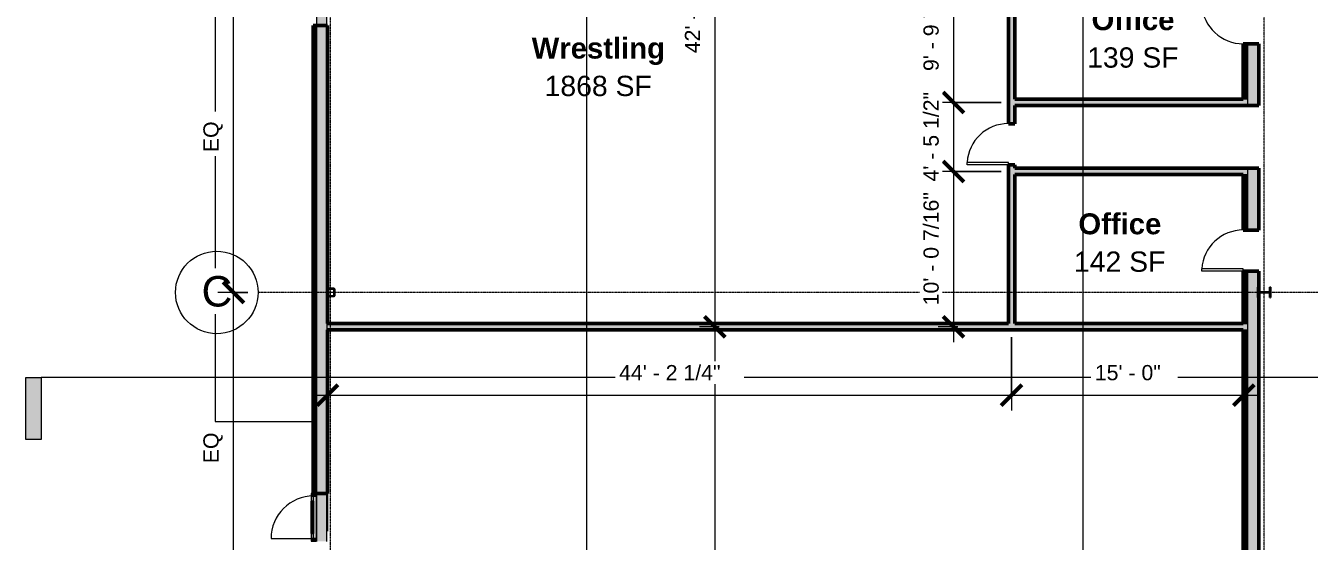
# Model space of a CAD drawing. Header units: inches. Extents: x 21836 to 26875, y -23174 to -20350.
# Drawn here: x 21836 to 22831, y -21578 to -21178 of the extents above; entities that cross this region are included whole.
import ezdxf

# ---------------------------------------------------------------- set-up
doc = ezdxf.new("R2010")
doc.units = ezdxf.units.IN
doc.header["$MEASUREMENT"] = 0
doc.linetypes.add('Grid Line 1_2_', pattern=[0.875, 0.5, -0.125, 0.125, -0.125])
for name, color, linetype, lineweight in [('A-ANNO-DIMS', 211, 'Continuous', 9), ('A-ANNO-DIMS-128', 211, 'Continuous', 9), ('A-DOOR', 31, 'Continuous', 13), ('A-GLAZ-CWMG', 51, 'Continuous', 9), ('A-WALL', 113, 'Continuous', 13), ('A-WALL-PATT', 111, 'Continuous', 50), ('Conc', 7, 'Continuous', 9), ('G-ANNO-SYMB', 111, 'Continuous', 9), ('I-WALL', 2, 'Continuous', 13), ('L-SITE-WALL', 31, 'Continuous', 13), ('M-AREA-IDEN', 171, 'Continuous', 9), ('S-BEAM', 12, 'Continuous', 9), ('S-COLS', 52, 'Continuous', 9), ('S-GRID', 1, 'Continuous', 9), ('S-GRID-IDEN', 1, 'Continuous', 9)]:
    doc.layers.add(name, color=color, linetype=linetype, lineweight=lineweight)
doc.styles.add('Arial', font='arial.ttf', dxfattribs={"height": 23.60479})
doc.styles.add('Arial_1', font='arial.ttf', dxfattribs={"height": 11.802395})
doc.styles.add('Arial_2', font='arial.ttf', dxfattribs={"height": 15.736527})
doc.styles.add('Arial_B_1', font='arialbd.ttf', dxfattribs={"height": 16.236099})
doc.dimstyles.new('Linear_-_3_32__Arial', dxfattribs={"dimscale": 12, "dimtxt": 12, "dimasz": 1.333333, "dimexe": 1, "dimexo": 0.666667, "dimgap": 0.666667, "dimtad": 1, "dimdec": 4, "dimrnd": 0.0625, "dimzin": 1, "dimdsep": 46, "dimlunit": 4, "dimtxsty": 'Arial_1', "dimblk1": 'OBLIQUE', "dimblk2": 'OBLIQUE', "dimsah": 1, "dimcen": 0.09, "dimdle": 1, "dimazin": 0, "dimtfac": 1, "dimtdec": 4, "dimtix": 1, "dimtmove": 0, "dimatfit": 3, "dimfxl": 1, "dimtvp": 1, "dimtfill": 1, "dimfrac": 2, "dimtolj": 1, "dimtzin": 0, "dimarcsym": 2})
doc.dimstyles.new('Linear_-_3_32__Arial_1', dxfattribs={"dimscale": 12, "dimtxt": 12, "dimasz": 1.333333, "dimexe": 1, "dimexo": 0.666667, "dimgap": 0.666667, "dimtad": 1, "dimdec": 4, "dimrnd": 0.0625, "dimzin": 1, "dimdsep": 46, "dimlunit": 4, "dimtxsty": 'Arial_1', "dimblk1": 'OBLIQUE', "dimblk2": 'OBLIQUE', "dimsah": 1, "dimcen": 0.09, "dimdle": 1, "dimazin": 0, "dimtfac": 1, "dimtdec": 4, "dimtix": 1, "dimtmove": 0, "dimatfit": 3, "dimfxl": 1, "dimtvp": 1, "dimtfill": 1, "dimfrac": 2, "dimtolj": 1, "dimtzin": 0, "dimarcsym": 2})
doc.dimstyles.new('Linear_-_3_32__Arial_2', dxfattribs={"dimscale": 12, "dimtxt": 12, "dimasz": 1.333333, "dimexe": 1, "dimexo": 0.666667, "dimgap": 0.666667, "dimtad": 1, "dimdec": 4, "dimrnd": 0.0625, "dimzin": 1, "dimdsep": 46, "dimlunit": 4, "dimtxsty": 'Arial_1', "dimblk1": 'OBLIQUE', "dimblk2": 'OBLIQUE', "dimsah": 1, "dimcen": 0.09, "dimdle": 1, "dimazin": 0, "dimtfac": 1, "dimtdec": 4, "dimtix": 1, "dimtmove": 0, "dimatfit": 3, "dimfxl": 1, "dimtvp": 1, "dimtfill": 1, "dimfrac": 2, "dimtolj": 1, "dimtzin": 0, "dimarcsym": 2})
doc.dimstyles.new('Linear_-_3_32__Arial_3', dxfattribs={"dimscale": 12, "dimtxt": 12, "dimasz": 1.333333, "dimexe": 1, "dimexo": 0.666667, "dimgap": 0.666667, "dimtad": 1, "dimdec": 4, "dimrnd": 0.0625, "dimzin": 1, "dimdsep": 46, "dimlunit": 4, "dimtxsty": 'Arial_1', "dimblk1": 'OBLIQUE', "dimblk2": 'OBLIQUE', "dimsah": 1, "dimcen": 0.09, "dimdle": 1, "dimazin": 0, "dimtfac": 1, "dimtdec": 4, "dimtix": 1, "dimtmove": 0, "dimatfit": 3, "dimfxl": 1, "dimtvp": 1, "dimtfill": 1, "dimfrac": 2, "dimtolj": 1, "dimtzin": 0, "dimarcsym": 2})
pattern_1 = [(45, (0, 0), (-12.671354, 12.671354), []), (45, (0, 19.2), (-12.671354, 12.671354), [])]
pattern_2 = [(0, (0, 0), (0, 16), []), (90, (0, 0), (-16, 1e-15), [])]

# ---------------------------------------------------------------- blocks, each defined once
blk = doc.blocks.new('Girt_C - 8_D-803273-First Floor Plan')
at = {"layer": 'S-BEAM'}
h = blk.add_hatch(color=256, dxfattribs=at)
h.paths.add_polyline_path([(22061.64, -22786.18), (22061.83, -22786.18), (22061.82, -22689.8), (22061.64, -22689.8), (22061.64, -22782.17)], flags=0)
h.paths.add_polyline_path([(22061.7, -22685.8), (22061.83, -22685.8), (22061.81, -22545.05), (22061.64, -22545.05), (22061.69, -22685.8)], flags=0)
h.paths.add_polyline_path([(22061.79, -22336.55), (22061.83, -22336.55), (22061.83, -21867.43), (22061.64, -21867.43), (22061.7, -22336.55)], flags=0)
h.paths.add_polyline_path([(22061.83, -21578.18), (22061.83, -21540.93), (22061.64, -21540.93), (22061.7, -21578.18), (22061.73, -21578.18)], flags=0)
h.paths.add_polyline_path([(22061.7, -21178.18), (22061.83, -21178.18), (22061.83, -21143.68), (22061.64, -21143.68), (22061.7, -21178.18)], flags=0)
h = blk.add_hatch(color=256, dxfattribs=at)
h.paths.add_polyline_path([(22061.83, -22786.18), (22069.45, -22786.18), (22069.45, -22687.55), (22063.52, -22687.55), (22063.52, -22689.8), (22061.83, -22689.8), (22061.83, -22782.17)], flags=0)
h.paths.add_polyline_path([(22069.45, -22686.55), (22069.45, -22544.3), (22063.64, -22544.3), (22063.64, -22545.05), (22061.83, -22545.05), (22061.83, -22685.8), (22063.52, -22685.8), (22063.52, -22686.55)], flags=0)
h.paths.add_polyline_path([(22063.64, -22543.3), (22069.45, -22543.3), (22069.45, -22542.93), (22063.64, -22542.93)], flags=0)
h.paths.add_polyline_path([(22061.83, -22336.55), (22069.45, -22336.55), (22069.45, -21867.43), (22061.83, -21867.43), (22061.83, -22259.29)], flags=0)
h.paths.add_polyline_path([(22069.45, -21578.18), (22069.45, -21540.93), (22061.83, -21540.93), (22061.83, -21578.18)], flags=0)
h.paths.add_polyline_path([(22069.45, -21178.18), (22069.45, -21143.68), (22061.83, -21143.68), (22061.83, -21178.18)], flags=0)
h = blk.add_hatch(color=256, dxfattribs=at)
h.paths.add_polyline_path([(22069.59, -22786.18), (22069.64, -22786.18), (22069.59, -22687.55), (22069.45, -22687.55), (22069.45, -22786.18)], flags=0)
h.paths.add_polyline_path([(22069.64, -22686.55), (22069.59, -22544.3), (22069.45, -22544.3), (22069.45, -22686.55), (22069.64, -22686.55)], flags=0)
h.paths.add_polyline_path([(22069.59, -22543.3), (22069.64, -22543.3), (22069.59, -22542.93), (22069.45, -22542.93), (22069.45, -22543.3), (22069.57, -22543.3)], flags=0)
h.paths.add_polyline_path([(22069.45, -22336.55), (22069.64, -22336.55), (22069.59, -21867.43), (22069.45, -21867.43), (22069.45, -22259.29)], flags=0)
h.paths.add_polyline_path([(22069.49, -21578.18), (22069.64, -21578.18), (22069.59, -21540.93), (22069.45, -21540.93), (22069.45, -21578.18)], flags=0)
h.paths.add_polyline_path([(22069.46, -21178.18), (22069.64, -21178.18), (22069.59, -21143.68), (22069.45, -21143.68), (22069.45, -21178.18)], flags=0)
for p, q in [((22061.64, -21143.68), (22061.64, -21178.18)), ((22069.64, -21178.18), (22069.64, -21146.34)), ((22061.64, -21540.93), (22061.64, -21578.18)), ((22069.64, -21578.18), (22069.64, -21540.93))]:
    blk.add_line(p, q, dxfattribs=at)
blk = doc.blocks.new('Single-Flush - 32_ x 84_-737252-First Floor Plan')
at = {"layer": 'A-DOOR', "lineweight": 20}
for p, q in [((14, -6.06), (14, -38.07)), ((16, -6.06), (14, -6.06)), ((16, -6.06), (16, -38.07)), ((16, -38.07), (14, -38.07))]:
    blk.add_line(p, q, dxfattribs=at)
at = {"layer": 'A-DOOR', "lineweight": 9}
blk.add_arc((16, -6.06), 32.07, 180, 266.42413, dxfattribs=at)
blk = doc.blocks.new('Single-Flush - 32_ x 84_-460923-First Floor Plan')
at = {"layer": 'A-DOOR', "lineweight": 20}
for p, q in [((14, -2.5), (14, -34.5)), ((16, -2.5), (14, -2.5)), ((16, -2.5), (16, -34.5)), ((16, -34.5), (14, -34.5))]:
    blk.add_line(p, q, dxfattribs=at)
at = {"layer": 'A-DOOR', "lineweight": 9}
blk.add_arc((16, -2.5), 32.07, 180, 266.42413, dxfattribs=at)
blk = doc.blocks.new('Single-Flush - 32_ x 84_-733926-First Floor Plan')
at = {"layer": 'A-DOOR', "lineweight": 20}
for p, q in [((14, 6.06), (14, 38.07)), ((16, 38.07), (14, 38.07)), ((16, 6.06), (16, 38.07)), ((16, 6.06), (14, 6.06))]:
    blk.add_line(p, q, dxfattribs=at)
at = {"layer": 'A-DOOR', "lineweight": 9}
blk.add_arc((16, 6.06), 32.07, 93.57587, 180, dxfattribs=at)
blk = doc.blocks.new('Door_Single_Storefront - one-827493-First Floor Plan')
at = {"layer": 'A-DOOR'}
h = blk.add_hatch(color=256, dxfattribs=at)
h.paths.add_polyline_path([(-16.53, 0.25), (-12.53, 0.25), (-12.53, 2), (-16.53, 2)], flags=0)
h.paths.add_polyline_path([(12.53, 0.25), (16.47, 0.28), (16.47, 2), (12.53, 2)], flags=0)
h = blk.add_hatch(color=256, dxfattribs=at)
h.paths.add_polyline_path([(-12.53, 0.25), (12.53, 0.25), (12.53, 0.75), (-12.53, 0.75)], flags=0)
h.paths.add_polyline_path([(-12.53, 1.5), (12.53, 1.5), (12.53, 2), (-12.53, 2)], flags=0)
blk.add_hatch(color=256, dxfattribs=at).paths.add_polyline_path([(-12.53, 0.75), (12.53, 0.75), (12.53, 1.5), (-12.53, 1.5)], flags=0)
for p, q in [((-16.53, 33.06), (-16.53, 0)), ((-12.53, 2), (-16.53, 2)), ((-16.53, 0.25), (-12.53, 0.25)), ((-12.53, 0.25), (-12.53, 2)), ((-12.53, 2), (12.53, 2)), ((12.53, 1.5), (-12.53, 1.5)), ((-12.53, 1.5), (-12.53, 0.75)), ((-12.53, 0.75), (12.53, 0.75)), ((12.53, 0.25), (-12.53, 0.25)), ((16.47, 2), (12.53, 2)), ((12.53, 2), (12.53, 0.25)), ((12.53, 0.75), (12.53, 1.5)), ((12.53, 0.25), (16.47, 0.25))]:
    blk.add_line(p, q, dxfattribs=at)
blk.add_arc((-16.53, 0), 33.06, 360, 90, dxfattribs=at)
blk = doc.blocks.new('Rectangular Mullion - Rectangular Mullion 1-791352-First Floor Plan')
at = {"layer": 'A-GLAZ-CWMG'}
blk.add_hatch(color=256, dxfattribs=at).paths.add_polyline_path([(22059.27, -21575.93), (22061.52, -21575.93), (22061.52, -21542.93), (22059.27, -21542.93), (22059.27, -21571.93)], flags=0)
blk.add_line((22061.52, -21542.93), (22061.52, -21575.93), dxfattribs=at)
blk = doc.blocks.new('Rectangular Mullion - Rectangular Mullion 1-827494-First Floor Plan')
at = {"layer": 'A-GLAZ-CWMG'}
blk.add_hatch(color=256, dxfattribs=at).paths.add_polyline_path([(-2, 2), (0, 2), (0, -2), (-2, -2)], flags=0)
at = {"layer": 'A-GLAZ-CWMG', "lineweight": 20}
for p, q in [((-2, 2), (0, 2)), ((-2, -2), (-2, 2)), ((0, 2), (0, -2)), ((0, -2), (-2, -2))]:
    blk.add_line(p, q, dxfattribs=at)
blk = doc.blocks.new('Rectangular Mullion - Rectangular Mullion 1-827439-First Floor Plan')
at = {"layer": 'A-GLAZ-CWMG'}
blk.add_hatch(color=256, dxfattribs=at).paths.add_polyline_path([(0, -2), (0, 2), (-2, 2), (-2, -2)], flags=0)
at = {"layer": 'A-GLAZ-CWMG', "lineweight": 20}
for p, q in [((0, 2), (-2, 2)), ((-2, 2), (-2, -2)), ((0, -2), (0, 2)), ((-2, -2), (0, -2))]:
    blk.add_line(p, q, dxfattribs=at)
blk = doc.blocks.new('Rectangular Mullion - Rectangular Mullion 1-827430-First Floor Plan')
at = {"layer": 'A-GLAZ-CWMG'}
blk.add_hatch(color=256, dxfattribs=at).paths.add_polyline_path([(-1, -2), (-1, 2), (1, 2), (1, -2)], flags=0)
at = {"layer": 'A-GLAZ-CWMG', "lineweight": 20}
for p, q in [((-1, 2), (1, 2)), ((-1, -2), (-1, 2)), ((1, 2), (1, -2)), ((1, -2), (-1, -2))]:
    blk.add_line(p, q, dxfattribs=at)
blk = doc.blocks.new('Grid - Grid Head - Circle-14747-First Floor Plan')
at = {"layer": 'S-GRID-IDEN'}
blk.add_circle((0, 0), 0.25, dxfattribs=at)
blk = doc.blocks.new('Section - 3_32_ x 3_8_-18514-First Floor Plan')
at = {"layer": 'G-ANNO-SYMB'}
blk.add_hatch(color=256, dxfattribs=at).paths.add_polyline_path([(0, 0.375), (0, 0), (-0.09375, 0), (-0.09375, 0.375)], flags=0)
for p, q in [((0, 0.375), (-0.09375, 0.375)), ((-0.09375, 0.375), (-0.09375, 0)), ((0, 0), (0, 0.375)), ((-0.09375, 0), (0, 0))]:
    blk.add_line(p, q, dxfattribs=at)
blk = doc.blocks.new('DIMBLOCK23-First Floor Plan')
at = {"layer": 'A-ANNO-DIMS-128', "lineweight": 50}
for p, q in [((22370.56, -20900.18), (22362.56, -20892.18)), ((22370.56, -20900.18), (22378.56, -20908.18)), ((22370.56, -21411.62), (22362.56, -21403.62)), ((22370.56, -21411.62), (22378.56, -21419.62))]:
    blk.add_line(p, q, dxfattribs=at)
at = {"layer": 'A-ANNO-DIMS-128'}
for p, q in [((22370.56, -20888.18), (22370.56, -21411.62)), ((22373.87, -20900.18), (22358.56, -20900.18)), ((22370.56, -20900.18), (22373.87, -20900.18)), ((22373.87, -21411.62), (22358.56, -21411.62)), ((22370.56, -21411.62), (22373.87, -21411.62))]:
    blk.add_line(p, q, dxfattribs=at)
at = {"layer": 'A-ANNO-DIMS-128', "color": 0, "insert": (22347.25, -21199.56), "char_height": 11.8024, "width": 104.7877, "attachment_point": 1, "rotation": 90, "line_spacing_factor": 0.938532, "style": 'Arial_1', "bg_fill": 3, "box_fill_scale": 1.25, "bg_fill_color": 0, "bg_fill_transparency": 0}
blk.add_mtext('42\' - 7 7/16"', dxfattribs=at)
blk = doc.blocks.new('_Oblique')
at = {"color": 0, "linetype": 'ByBlock', "lineweight": -2}
blk.add_line((-0.5, -0.5), (0.5, 0.5), dxfattribs=at)
blk = doc.blocks.new('DIMBLOCK24-First Floor Plan')
at = {"layer": 'A-ANNO-DIMS-128', "lineweight": 50}
for p, q in [((22370.56, -21411.62), (22362.56, -21403.62)), ((22370.56, -21411.62), (22378.56, -21419.62)), ((22370.56, -22786.68), (22362.56, -22778.68)), ((22370.56, -22786.68), (22378.56, -22794.68))]:
    blk.add_line(p, q, dxfattribs=at)
at = {"layer": 'A-ANNO-DIMS-128'}
for p, q in [((22373.87, -21411.62), (22358.56, -21411.62)), ((22370.56, -21411.62), (22370.56, -22798.68)), ((22370.56, -21411.62), (22373.87, -21411.62)), ((22450.77, -22786.68), (22358.56, -22786.68)), ((22370.56, -22786.68), (22450.77, -22786.68))]:
    blk.add_line(p, q, dxfattribs=at)
at = {"layer": 'A-ANNO-DIMS-128', "color": 0, "insert": (22347.25, -22147.33), "char_height": 11.8024, "width": 115.6431, "attachment_point": 1, "rotation": 90, "line_spacing_factor": 0.938532, "style": 'Arial_1', "bg_fill": 3, "box_fill_scale": 1.25, "bg_fill_color": 0, "bg_fill_transparency": 0}
blk.add_mtext('114\' - 7 1/16"', dxfattribs=at)
blk = doc.blocks.new('DIMBLOCK25-First Floor Plan')
at = {"layer": 'A-ANNO-DIMS-128'}
for p, q in [((22600.52, -21419.62), (22600.52, -21476.65)), ((22600.52, -21464.65), (22600.52, -21419.62)), ((22070.27, -21570.18), (22070.27, -21452.65)), ((22058.27, -21464.65), (22600.52, -21464.65)), ((22070.27, -21464.65), (22070.27, -21570.18))]:
    blk.add_line(p, q, dxfattribs=at)
at = {"layer": 'A-ANNO-DIMS-128', "lineweight": 50}
for p, q in [((22070.27, -21464.65), (22078.27, -21456.65)), ((22600.52, -21464.65), (22608.52, -21456.65)), ((22070.27, -21464.65), (22062.27, -21472.65)), ((22600.52, -21464.65), (22592.52, -21472.65))]:
    blk.add_line(p, q, dxfattribs=at)
at = {"layer": 'A-ANNO-DIMS-128', "color": 0, "insert": (22296.26, -21441.34), "char_height": 11.8024, "width": 93.9323, "attachment_point": 1, "line_spacing_factor": 0.938532, "style": 'Arial_1', "bg_fill": 3, "box_fill_scale": 1.25, "bg_fill_color": 0, "bg_fill_transparency": 0}
blk.add_mtext('44\' - 2 1/4"', dxfattribs=at)
blk = doc.blocks.new('DIMBLOCK26-First Floor Plan')
at = {"layer": 'A-ANNO-DIMS-128'}
for p, q in [((22600.52, -21419.62), (22600.52, -21476.65)), ((22600.52, -21464.65), (22600.52, -21419.62)), ((22780.52, -21461.34), (22780.52, -21476.65)), ((22780.52, -21464.65), (22780.52, -21461.34)), ((22600.52, -21464.65), (22792.52, -21464.65))]:
    blk.add_line(p, q, dxfattribs=at)
at = {"layer": 'A-ANNO-DIMS-128', "lineweight": 50}
for p, q in [((22600.52, -21464.65), (22608.52, -21456.65)), ((22780.52, -21464.65), (22788.52, -21456.65)), ((22600.52, -21464.65), (22592.52, -21472.65)), ((22780.52, -21464.65), (22772.52, -21472.65))]:
    blk.add_line(p, q, dxfattribs=at)
at = {"layer": 'A-ANNO-DIMS-128', "color": 0, "insert": (22665.05, -21441.34), "char_height": 11.802, "width": 61.1446, "attachment_point": 1, "line_spacing_factor": 0.938532, "style": 'Arial_1', "bg_fill": 3, "box_fill_scale": 1.25, "bg_fill_color": 0, "bg_fill_transparency": 0}
blk.add_mtext('15\' - 0"', dxfattribs=at)
blk = doc.blocks.new('DIMBLOCK28-First Floor Plan')
at = {"layer": 'A-ANNO-DIMS-128', "lineweight": 50}
for p, q in [((22555.51, -21119.8), (22547.51, -21111.8)), ((22555.51, -21119.8), (22563.51, -21127.8)), ((22555.51, -21237.68), (22547.51, -21229.68)), ((22555.51, -21237.68), (22563.51, -21245.68))]:
    blk.add_line(p, q, dxfattribs=at)
at = {"layer": 'A-ANNO-DIMS-128'}
for p, q in [((22592.52, -21119.8), (22543.51, -21119.8)), ((22555.51, -21119.8), (22555.51, -21237.68)), ((22555.51, -21119.8), (22592.52, -21119.8)), ((22592.52, -21237.68), (22543.51, -21237.68)), ((22555.51, -21237.68), (22592.52, -21237.68))]:
    blk.add_line(p, q, dxfattribs=at)
at = {"layer": 'A-ANNO-DIMS-128', "color": 0, "insert": (22532.2, -21213.36), "char_height": 11.8024, "width": 83.0769, "attachment_point": 1, "rotation": 90, "line_spacing_factor": 0.938532, "style": 'Arial_1', "bg_fill": 3, "box_fill_scale": 1.25, "bg_fill_color": 0, "bg_fill_transparency": 0}
blk.add_mtext('9\' - 9 7/8"', dxfattribs=at)
blk = doc.blocks.new('DIMBLOCK29-First Floor Plan')
at = {"layer": 'A-ANNO-DIMS-128', "lineweight": 50}
for p, q in [((22555.51, -21237.68), (22547.51, -21229.68)), ((22555.51, -21237.68), (22563.51, -21245.68)), ((22555.51, -21291.18), (22547.51, -21283.18)), ((22555.51, -21291.18), (22563.51, -21299.18))]:
    blk.add_line(p, q, dxfattribs=at)
at = {"layer": 'A-ANNO-DIMS-128'}
for p, q in [((22592.52, -21237.68), (22543.51, -21237.68)), ((22555.51, -21237.68), (22555.51, -21291.18)), ((22555.51, -21237.68), (22592.52, -21237.68)), ((22592.52, -21291.18), (22543.51, -21291.18)), ((22555.51, -21291.18), (22592.52, -21291.18))]:
    blk.add_line(p, q, dxfattribs=at)
at = {"layer": 'A-ANNO-DIMS-128', "color": 0, "insert": (22532.2, -21299.04), "char_height": 11.8024, "width": 83.0769, "attachment_point": 1, "rotation": 90, "line_spacing_factor": 0.938532, "style": 'Arial_1', "bg_fill": 3, "box_fill_scale": 1.25, "bg_fill_color": 0, "bg_fill_transparency": 0}
blk.add_mtext('4\' - 5 1/2"', dxfattribs=at)
blk = doc.blocks.new('DIMBLOCK30-First Floor Plan')
at = {"layer": 'A-ANNO-DIMS-128', "lineweight": 50}
for p, q in [((22555.51, -21291.18), (22547.51, -21283.18)), ((22555.51, -21291.18), (22563.51, -21299.18)), ((22555.51, -21411.62), (22547.51, -21403.62)), ((22555.51, -21411.62), (22563.51, -21419.62))]:
    blk.add_line(p, q, dxfattribs=at)
at = {"layer": 'A-ANNO-DIMS-128'}
for p, q in [((22592.52, -21291.18), (22543.51, -21291.18)), ((22555.51, -21291.18), (22555.51, -21423.62)), ((22555.51, -21291.18), (22592.52, -21291.18)), ((22558.82, -21411.62), (22543.51, -21411.62)), ((22555.51, -21411.62), (22558.82, -21411.62))]:
    blk.add_line(p, q, dxfattribs=at)
at = {"layer": 'A-ANNO-DIMS-128', "color": 0, "insert": (22532.2, -21395.06), "char_height": 11.8024, "width": 104.7877, "attachment_point": 1, "rotation": 90, "line_spacing_factor": 0.938532, "style": 'Arial_1', "bg_fill": 3, "box_fill_scale": 1.25, "bg_fill_color": 0, "bg_fill_transparency": 0}
blk.add_mtext('10\' - 0 7/16"', dxfattribs=at)
blk = doc.blocks.new('DIMBLOCK37-First Floor Plan')
at = {"layer": 'A-ANNO-DIMS-128', "lineweight": 50}
for p, q in [((21997.3, -21385.05), (21989.3, -21377.05)), ((21997.3, -21385.05), (22005.3, -21393.05)), ((21997.3, -21626.3), (21989.3, -21618.3)), ((21997.3, -21626.3), (22005.3, -21634.3))]:
    blk.add_line(p, q, dxfattribs=at)
at = {"layer": 'A-ANNO-DIMS-128'}
for p, q in [((22008.39, -21385.05), (21985.3, -21385.05)), ((21997.3, -21626.3), (21997.3, -21385.05)), ((21997.3, -21385.05), (22008.39, -21385.05)), ((22008.39, -21626.3), (21985.3, -21626.3)), ((21997.3, -21626.3), (22008.39, -21626.3))]:
    blk.add_line(p, q, dxfattribs=at)
at = {"layer": 'A-ANNO-DIMS-128', "color": 0, "insert": (21973.99, -21517.49), "char_height": 11.802, "width": 28.3569, "attachment_point": 1, "rotation": 90, "line_spacing_factor": 0.938532, "style": 'Arial_1', "bg_fill": 3, "box_fill_scale": 1.25, "bg_fill_color": 0, "bg_fill_transparency": 0}
blk.add_mtext('EQ', dxfattribs=at)
blk = doc.blocks.new('DIMBLOCK38-First Floor Plan')
at = {"layer": 'A-ANNO-DIMS-128'}
for p, q in [((22008.39, -21143.8), (21985.3, -21143.8)), ((21997.3, -21385.05), (21997.3, -21143.8)), ((21997.3, -21143.8), (22008.39, -21143.8)), ((22008.39, -21385.05), (21985.3, -21385.05)), ((21997.3, -21385.05), (22008.39, -21385.05))]:
    blk.add_line(p, q, dxfattribs=at)
at = {"layer": 'A-ANNO-DIMS-128', "lineweight": 50}
for p, q in [((21997.3, -21143.8), (21989.3, -21135.8)), ((21997.3, -21143.8), (22005.3, -21151.8)), ((21997.3, -21385.05), (21989.3, -21377.05)), ((21997.3, -21385.05), (22005.3, -21393.05))]:
    blk.add_line(p, q, dxfattribs=at)
at = {"layer": 'A-ANNO-DIMS-128', "color": 0, "insert": (21973.99, -21276.24), "char_height": 11.802, "width": 28.3569, "attachment_point": 1, "rotation": 90, "line_spacing_factor": 0.938532, "style": 'Arial_1', "bg_fill": 3, "box_fill_scale": 1.25, "bg_fill_color": 0, "bg_fill_transparency": 0}
blk.add_mtext('EQ', dxfattribs=at)

msp = doc.modelspace()

# ---------------------------------------------------------------- hatches: boundary and pattern name
at = {"layer": 'A-WALL-PATT', "lineweight": 9}
h = msp.add_hatch(dxfattribs=at)
h.set_pattern_fill('FP_12', color=256, style=0, pattern_type=2)
h.set_pattern_definition(pattern_2)
h.paths.add_polyline_path([(22782.77499, -22253.42781), (22782.77499, -21414.11531), (22781.77499, -21414.11531), (22781.77499, -22253.42781)], flags=0)
h.paths.add_polyline_path([(22782.77499, -21409.11531), (22782.77499, -21368.67781), (22781.77499, -21368.67781), (22781.77499, -21409.11531)], flags=0)
h.paths.add_polyline_path([(22782.77499, -21336.67781), (22782.77499, -21293.67781), (22781.77499, -21293.67781), (22781.77499, -21336.67781)], flags=0)
h.paths.add_polyline_path([(22782.77499, -21235.17781), (22782.77499, -21192.17781), (22781.77499, -21192.17781), (22781.77499, -21235.17781)], flags=0)
h.paths.add_polyline_path([(22782.77499, -21160.17781), (22782.77499, -21124.05281), (22781.77499, -21124.05281), (22781.77499, -21160.17781)], flags=0)
h = msp.add_hatch(dxfattribs=at)
h.set_pattern_fill('FP_12', color=256, style=0, pattern_type=2)
h.set_pattern_definition(pattern_2)
h.paths.add_polyline_path([(22060.14023, -21540.92781), (22060.89023, -21540.92781), (22060.89023, -21178.17781), (22060.14023, -21178.17781), (22060.14023, -21484.65146)], flags=0)
at = {"layer": 'I-WALL'}
h = msp.add_hatch(color=256, dxfattribs=at)
h.paths.add_polyline_path([(22598.02499, -21409.11531), (22603.02499, -21409.11531), (22603.02499, -21286.17781), (22598.02499, -21286.17781)], flags=0)
h.paths.add_polyline_path([(22598.02499, -21254.17781), (22603.02499, -21254.17781), (22603.02499, -20947.61531), (22598.02499, -20947.61531), (22598.02499, -21174.79726)], flags=0)
h.paths.add_polyline_path([(22598.02499, -20915.61531), (22603.02499, -20915.61531), (22603.02499, -20899.55281), (22598.02499, -20899.55281), (22598.02499, -20900.17781)], flags=0)
for points in [[(22783.52499, -21240.17781), (22783.52499, -21235.17781), (22603.02499, -21235.17781), (22603.02499, -21240.17781), (22780.02499, -21240.17781)], [(22783.52499, -21293.67781), (22783.52499, -21288.67781), (22603.02499, -21288.67781), (22603.02499, -21293.67781), (22782.77499, -21293.67781)], [(22783.52499, -21414.11531), (22783.52499, -21409.11531), (22069.64023, -21409.11531), (22069.64023, -21414.11531), (22782.77499, -21414.11531)]]:
    msp.add_hatch(color=256, dxfattribs=at).paths.add_polyline_path(points, flags=0)
at = {"layer": 'L-SITE-WALL'}
h = msp.add_hatch(color=256, dxfattribs=at)
h.paths.add_polyline_path([(22780.02499, -22253.42781), (22781.02499, -22253.42781), (22781.02499, -21414.11531), (22780.02499, -21414.11531), (22780.02499, -22104.35987)], flags=0)
h.paths.add_polyline_path([(22781.02499, -21409.11531), (22781.02499, -21368.67781), (22780.02499, -21368.67781), (22780.02499, -21409.11531)], flags=0)
h.paths.add_polyline_path([(22780.02499, -21336.67781), (22781.02499, -21336.67781), (22781.02499, -21293.67781), (22780.02499, -21293.67781), (22780.02499, -21329.72436)], flags=0)
h.paths.add_polyline_path([(22781.02499, -21235.17781), (22781.02499, -21192.17781), (22780.02499, -21192.17781), (22780.02499, -21235.17781)], flags=0)
h.paths.add_polyline_path([(22781.02499, -21160.17781), (22781.02499, -21122.30281), (22780.02499, -21122.30281), (22780.02499, -21160.17781)], flags=0)
h = msp.add_hatch(color=256, dxfattribs=at)
h.paths.add_polyline_path([(22781.77499, -22253.42781), (22781.77499, -21414.11531), (22781.02499, -21414.11531), (22781.02499, -22253.42781)], flags=0)
h.paths.add_polyline_path([(22781.77499, -21409.11531), (22781.77499, -21368.67781), (22781.02499, -21368.67781), (22781.02499, -21409.11531)], flags=0)
h.paths.add_polyline_path([(22781.77499, -21336.67781), (22781.77499, -21293.67781), (22781.02499, -21293.67781), (22781.02499, -21336.67781)], flags=0)
h.paths.add_polyline_path([(22781.77499, -21235.17781), (22781.77499, -21192.17781), (22781.02499, -21192.17781), (22781.02499, -21235.17781)], flags=0)
h.paths.add_polyline_path([(22781.02499, -21160.17781), (22781.77499, -21160.17781), (22781.77499, -21123.30281), (22781.02499, -21123.30281), (22781.02499, -21136.06548)], flags=0)
h = msp.add_hatch(color=256, dxfattribs=at)
h.paths.add_polyline_path([(22783.52499, -22253.42781), (22783.52499, -21414.11531), (22782.77499, -21414.11531), (22782.77499, -22253.42781)], flags=0)
h.paths.add_polyline_path([(22783.52499, -21409.11531), (22783.52499, -21368.67781), (22782.77499, -21368.67781), (22782.77499, -21409.11531)], flags=0)
h.paths.add_polyline_path([(22782.77499, -21336.67781), (22783.52499, -21336.67781), (22783.52499, -21293.67781), (22782.77499, -21293.67781), (22782.77499, -21329.72436)], flags=0)
h.paths.add_polyline_path([(22783.52499, -21235.17781), (22783.52499, -21192.17781), (22782.77499, -21192.17781), (22782.77499, -21235.17781)], flags=0)
h.paths.add_polyline_path([(22783.52499, -21160.17781), (22783.52499, -21125.05281), (22782.77499, -21125.05281), (22782.77499, -21160.17781)], flags=0)
h = msp.add_hatch(color=256, dxfattribs=at)
h.paths.add_polyline_path([(22783.52499, -22253.42781), (22791.52499, -22253.42781), (22791.52499, -21368.67781), (22783.52499, -21368.67781), (22783.52499, -22104.35987)], flags=0)
h.paths.add_polyline_path([(22783.52499, -21336.67781), (22791.52499, -21336.67781), (22791.52499, -21288.67781), (22783.52499, -21288.67781), (22783.52499, -21329.72436)], flags=0)
h.paths.add_polyline_path([(22791.52499, -21240.17781), (22791.52499, -21192.17781), (22783.52499, -21192.17781), (22783.52499, -21240.17781)], flags=0)
h.paths.add_polyline_path([(22783.52499, -21160.17781), (22791.52499, -21160.17781), (22791.52499, -21125.80281), (22783.52499, -21125.80281), (22783.52499, -21136.06548)], flags=0)
h = msp.add_hatch(color=256, dxfattribs=at)
h.paths.add_polyline_path([(22792.14999, -22253.42781), (22792.14999, -21368.67781), (22791.52499, -21368.67781), (22791.52499, -22253.42781)], flags=0)
h.paths.add_polyline_path([(22791.52499, -21336.67781), (22792.14999, -21336.67781), (22792.14999, -21288.67781), (22791.52499, -21288.67781), (22791.52499, -21329.72436)], flags=0)
h.paths.add_polyline_path([(22792.14999, -21240.17781), (22792.14999, -21192.17781), (22791.52499, -21192.17781), (22791.52499, -21240.17781)], flags=0)
h.paths.add_polyline_path([(22792.14999, -21160.17781), (22792.14999, -21133.80281), (22791.52499, -21133.80281), (22791.52499, -21160.17781)], flags=0)
for points in [[(22059.01523, -21540.92781), (22059.26523, -21540.92781), (22059.26523, -21178.17781), (22059.01523, -21178.17781), (22059.01523, -21484.65146)], [(22059.26523, -21540.92781), (22060.14023, -21540.92781), (22060.14023, -21178.17781), (22059.26523, -21178.17781), (22059.26523, -21484.65146)], [(22060.89023, -21540.92781), (22061.64023, -21540.92781), (22061.64023, -21178.17781), (22060.89023, -21178.17781), (22060.89023, -21484.65146)], [(22069.64023, -21540.92781), (22069.64023, -21178.17781), (22061.64023, -21178.17781), (22061.64023, -21540.92781)]]:
    msp.add_hatch(color=256, dxfattribs=at).paths.add_polyline_path(points, flags=0)
h = msp.add_hatch(color=256, dxfattribs=at)
h.paths.add_polyline_path([(22069.64023, -21540.92781), (22070.26523, -21540.92781), (22070.26523, -21414.11531), (22069.64023, -21414.11531), (22069.64023, -21484.65146)], flags=0)
h.paths.add_polyline_path([(22070.26523, -21409.11531), (22070.26523, -21178.17781), (22069.64023, -21178.17781), (22069.64023, -21409.11531)], flags=0)
at = {"layer": 'S-COLS'}
h = msp.add_hatch(dxfattribs=at)
h.set_pattern_fill('FP_1', color=256, style=0, pattern_type=2)
h.set_pattern_definition(pattern_1)
h.paths.add_polyline_path([(22070.10623, -21388.05281), (22075.17423, -21388.05281), (22075.50374, -21387.91632), (22075.64023, -21387.58681), (22075.64023, -21382.51881), (22075.50374, -21382.1893), (22075.17423, -21382.05281), (22070.10623, -21382.05281), (22069.77671, -21382.1893), (22069.64023, -21382.51881), (22069.64023, -21387.58681), (22069.77671, -21387.91632)], flags=0)
h.paths.add_polyline_path([(22070.10623, -21387.81981), (22069.94147, -21387.75157), (22069.87323, -21387.58681), (22069.87323, -21382.51881), (22069.94147, -21382.35405), (22070.10623, -21382.28581), (22075.17423, -21382.28581), (22075.33898, -21382.35405), (22075.40723, -21382.51881), (22075.40723, -21387.58681), (22075.33898, -21387.75157), (22075.17423, -21387.81981)], flags=0)
h = msp.add_hatch(dxfattribs=at)
h.set_pattern_fill('FP_1', color=256, style=0, pattern_type=2)
h.set_pattern_definition(pattern_1)
h.paths.add_polyline_path([(22800.82187, -21389.03328), (22801.25546, -21389.03328), (22801.25546, -21381.07234), (22800.82187, -21381.07234), (22800.82187, -21384.21687), (22800.61936, -21384.70577), (22800.13046, -21384.90828), (22792.64999, -21384.90828), (22792.16109, -21384.70577), (22791.95858, -21384.21687), (22791.95858, -21381.07234), (22791.52499, -21381.07234), (22791.52499, -21389.03328), (22791.95858, -21389.03328), (22791.95858, -21385.88875), (22792.16109, -21385.39985), (22792.64999, -21385.19734), (22800.13046, -21385.19734), (22800.61936, -21385.39985), (22800.82187, -21385.88875)], flags=0)

# ---------------------------------------------------------------- linework, layer by layer
at = {"layer": 'A-WALL'}
for p, q in [((22059.26523, -21178.17781), (22059.26523, -21540.92781)), ((22060.14023, -21178.17781), (22060.14023, -21540.92781)), ((22060.89023, -21178.17781), (22060.89023, -21540.92781)), ((22061.64023, -21178.17781), (22061.64023, -21540.92781)), ((22069.64023, -21178.17781), (22069.64023, -21540.92781)), ((22781.02499, -21192.17781), (22781.02499, -21235.17781)), ((22781.77499, -21192.17781), (22781.77499, -21235.17781)), ((22782.77499, -21192.17781), (22782.77499, -21235.17781)), ((22783.52499, -21192.17781), (22783.52499, -21240.17781)), ((22791.52499, -21192.17781), (22791.52499, -21240.17781)), ((22783.52499, -21235.17781), (22780.02499, -21235.17781)), ((22780.02499, -21293.67781), (22783.52499, -21293.67781)), ((22781.02499, -21293.67781), (22781.02499, -21336.67781)), ((22781.77499, -21293.67781), (22781.77499, -21336.67781)), ((22782.77499, -21293.67781), (22782.77499, -21336.67781)), ((22783.52499, -21288.67781), (22783.52499, -21336.67781)), ((22791.52499, -21288.67781), (22791.52499, -21336.67781)), ((22781.02499, -21368.67781), (22781.02499, -21409.11531)), ((22781.77499, -21368.67781), (22781.77499, -21409.11531)), ((22782.77499, -21368.67781), (22782.77499, -21409.11531)), ((22783.52499, -21368.67781), (22783.52499, -22253.42781)), ((22791.52499, -21368.67781), (22791.52499, -22253.42781)), ((22069.64023, -21409.11531), (22070.26523, -21409.11531)), ((22780.02499, -21409.11531), (22783.52499, -21409.11531)), ((22069.64023, -21414.11531), (22070.26523, -21414.11531)), ((22780.02499, -21414.11531), (22783.52499, -21414.11531)), ((22781.02499, -21414.11531), (22781.02499, -22253.42781)), ((22781.77499, -21414.11531), (22781.77499, -22253.42781)), ((22782.77499, -21414.11531), (22782.77499, -22253.42781))]:
    msp.add_line(p, q, dxfattribs=at)
at = {"layer": 'Conc'}
for p, q in [((21983.23523, -20555.08885), (21983.23523, -21485.06748)), ((21983.23523, -21485.06748), (22059.01523, -21485.06748))]:
    msp.add_line(p, q, dxfattribs=at)
at = {"layer": 'G-ANNO-SYMB'}
for p, q in [((22655.70861, -20427.10083), (22655.70861, -23161.8711)), ((22271.0018, -20809.40908), (22271.0018, -23161.8711)), ((26346.89227, -21451.0947), (21848.2521, -21451.0947))]:
    msp.add_line(p, q, dxfattribs=at)
at = {"layer": 'I-WALL', "lineweight": 50}
for p, q in [((22598.02499, -20947.61531), (22598.02499, -21254.17781)), ((22603.02499, -21235.17781), (22603.02499, -21122.30281)), ((22780.02499, -21235.17781), (22603.02499, -21235.17781)), ((22603.02499, -21254.17781), (22603.02499, -21240.17781)), ((22603.02499, -21240.17781), (22780.02499, -21240.17781)), ((22598.02499, -21254.17781), (22603.02499, -21254.17781)), ((22598.02499, -21286.17781), (22598.02499, -21409.11531)), ((22603.02499, -21286.17781), (22598.02499, -21286.17781)), ((22603.02499, -21288.67781), (22603.02499, -21286.17781)), ((22780.02499, -21288.67781), (22603.02499, -21288.67781)), ((22603.02499, -21293.67781), (22780.02499, -21293.67781)), ((22603.02499, -21409.11531), (22603.02499, -21293.67781)), ((22598.02499, -21409.11531), (22070.26523, -21409.11531)), ((22780.02499, -21409.11531), (22603.02499, -21409.11531)), ((22070.26523, -21414.11531), (22780.02499, -21414.11531))]:
    msp.add_line(p, q, dxfattribs=at)
at = {"layer": 'L-SITE-WALL', "lineweight": 50}
for p, q in [((22070.26523, -21178.17781), (22059.01523, -21178.17781)), ((22059.01523, -21178.17781), (22059.01523, -21540.92781)), ((22070.26523, -21409.11531), (22070.26523, -21178.17781)), ((22792.14999, -21192.17781), (22780.02499, -21192.17781)), ((22780.02499, -21192.17781), (22780.02499, -21235.17781)), ((22792.14999, -21240.17781), (22792.14999, -21192.17781)), ((22780.02499, -21240.17781), (22792.14999, -21240.17781)), ((22792.14999, -21288.67781), (22780.02499, -21288.67781)), ((22780.02499, -21293.67781), (22780.02499, -21336.67781)), ((22792.14999, -21336.67781), (22792.14999, -21288.67781)), ((22780.02499, -21336.67781), (22792.14999, -21336.67781)), ((22792.14999, -21368.67781), (22780.02499, -21368.67781)), ((22780.02499, -21368.67781), (22780.02499, -21409.11531)), ((22792.14999, -22253.42781), (22792.14999, -21368.67781)), ((22070.26523, -21540.92781), (22070.26523, -21414.11531)), ((22780.02499, -21414.11531), (22780.02499, -22253.42781)), ((22059.01523, -21540.92781), (22070.26523, -21540.92781))]:
    msp.add_line(p, q, dxfattribs=at)
at = {"layer": 'S-COLS', "lineweight": 30}
for p, q in [((22069.64023, -21382.51881), (22069.64023, -21387.58681)), ((22069.87323, -21387.58681), (22069.87323, -21382.51881)), ((22075.17423, -21382.05281), (22070.10623, -21382.05281)), ((22070.10623, -21382.28581), (22075.17423, -21382.28581)), ((22075.40723, -21382.51881), (22075.40723, -21387.58681)), ((22075.64023, -21387.58681), (22075.64023, -21382.51881)), ((22791.95858, -21381.07234), (22791.52499, -21381.07234)), ((22791.52499, -21381.07234), (22791.52499, -21389.03328)), ((22791.95858, -21384.21687), (22791.95858, -21381.07234)), ((22801.25546, -21381.07234), (22800.82187, -21381.07234)), ((22800.82187, -21381.07234), (22800.82187, -21384.21687)), ((22801.25546, -21389.03328), (22801.25546, -21381.07234)), ((22075.17423, -21387.81981), (22070.10623, -21387.81981)), ((22070.10623, -21388.05281), (22075.17423, -21388.05281)), ((22791.52499, -21389.03328), (22791.95858, -21389.03328)), ((22791.95858, -21389.03328), (22791.95858, -21385.88875)), ((22800.13046, -21384.90828), (22792.64999, -21384.90828)), ((22792.64999, -21385.19734), (22800.13046, -21385.19734)), ((22800.82187, -21385.88875), (22800.82187, -21389.03328)), ((22800.82187, -21389.03328), (22801.25546, -21389.03328))]:
    msp.add_line(p, q, dxfattribs=at)
for centre, radius, start, end in [((22070.10623, -21382.51881), 0.466, 90, 180), ((22070.10623, -21382.51881), 0.233, 90, 180), ((22075.17423, -21382.51881), 0.466, 0, 90), ((22075.17423, -21382.51881), 0.233, 0, 90), ((22070.10623, -21387.58681), 0.466, 180, 270), ((22070.10623, -21387.58681), 0.233, 180, 270), ((22075.17423, -21387.58681), 0.466, 270, 0), ((22075.17423, -21387.58681), 0.233, 270, 0), ((22792.64999, -21384.21687), 0.69141, 180, 270), ((22792.64999, -21385.88875), 0.69141, 90, 180), ((22800.13046, -21384.21687), 0.69141, 270, 0), ((22800.13046, -21385.88875), 0.69141, 0, 90)]:
    msp.add_arc(centre, radius, start, end, dxfattribs=at)
at = {"layer": 'S-GRID', "linetype": 'Grid Line 1_2_'}
for p, q in [((22072.64023, -23162.8711), (22072.64023, -20426.10083)), ((22796.39023, -23162.8711), (22796.39023, -20426.10083)), ((26492.82365, -21385.05281), (22016.39023, -21385.05281))]:
    msp.add_line(p, q, dxfattribs=at)

# ---------------------------------------------------------------- block references
at = {"layer": 'A-DOOR'}
for name, p, rotation in [('Single-Flush - 32_ x 84_-733926-First Floor Plan', (22786.08749, -21176.17781), 90), ('Single-Flush - 32_ x 84_-460923-First Floor Plan', (22600.52499, -21270.17781), 269.9999999999996), ('Single-Flush - 32_ x 84_-737252-First Floor Plan', (22786.08749, -21352.67781), 270), ('Door_Single_Storefront - one-827493-First Floor Plan', (22059.51523, -21559.39656), 89.99999999996216)]:
    msp.add_blockref(name, p, dxfattribs=dict(at, rotation=rotation))
at = {"layer": 'A-GLAZ-CWMG', "extrusion": (0, 0, -1), "rotation": 90.00000000003787}
for name, p in [('Rectangular Mullion - Rectangular Mullion 1-827430-First Floor Plan', (-22059.51523, -21541.86531)), ('Rectangular Mullion - Rectangular Mullion 1-827494-First Floor Plan', (-22059.51523, -21540.92781))]:
    msp.add_blockref(name, p, dxfattribs=at)
at = {"layer": 'A-GLAZ-CWMG'}
msp.add_blockref('Rectangular Mullion - Rectangular Mullion 1-791352-First Floor Plan', (0, 0), dxfattribs=at)
at = {"layer": 'A-GLAZ-CWMG', "rotation": 269.9999999999621}
msp.add_blockref('Rectangular Mullion - Rectangular Mullion 1-827439-First Floor Plan', (22059.51523, -21577.92781), dxfattribs=at)
at = {"layer": 'G-ANNO-SYMB', "extrusion": (0, 0, -1), "xscale": 127.9999999999999, "yscale": 127.9999999999999, "zscale": 127.9999999999999, "rotation": 180}
msp.add_blockref('Section - 3_32_ x 3_8_-18514-First Floor Plan', (-21848.2521, -21451.0947), dxfattribs=at)
at = {"layer": 'S-BEAM'}
msp.add_blockref('Girt_C - 8_D-803273-First Floor Plan', (0, 0), dxfattribs=at)
at = {"layer": 'S-GRID-IDEN', "xscale": 127.9999999999999, "yscale": 127.9999999999999, "zscale": 127.9999999999999, "rotation": 89.9999999999998}
msp.add_blockref('Grid - Grid Head - Circle-14747-First Floor Plan', (21984.39023, -21385.05281), dxfattribs=at)

# ---------------------------------------------------------------- texts
at = {"layer": 'M-AREA-IDEN', "attachment_point": 2, "line_spacing_factor": 0.938532}
for s, insert, char_height, width, style in [('Office', (22694.63376, -21165.4279), 16.236099, 74.688, 'Arial_B_1'), ('Wrestling', (22280.17012, -21187.4606), 16.236099, 119.808, 'Arial_B_1'), ('139 SF', (22694.52441, -21195.00594), 15.736527, 84.48, 'Arial_2'), ('1868 SF', (22280.06077, -21217.03864), 15.736527, 99.072, 'Arial_2'), ('Office', (22684.43875, -21323.71456), 16.236099, 74.688, 'Arial_B_1'), ('142 SF', (22684.3294, -21353.2926), 15.736527, 84.48, 'Arial_2')]:
    msp.add_mtext(s, dxfattribs=dict(at, insert=insert, char_height=char_height, width=width, style=style))

# ---------------------------------------------------------------- next in the draw order: texts
at = {"layer": 'S-GRID-IDEN', "insert": (21984.52022, -21372.34648), "char_height": 23.60479, "width": 28.224, "attachment_point": 2, "line_spacing_factor": 0.938532, "style": 'Arial', "bg_fill": 3, "box_fill_scale": 1.25, "bg_fill_color": 0, "bg_fill_transparency": 0}
msp.add_mtext('C', dxfattribs=at)

# ---------------------------------------------------------------- next in the draw order: dimensions: what is measured, and where the dimension line sits
at = {"layer": 'A-ANNO-DIMS'}
for base, p1, p2, dimstyle, override, picture, middle in [((22370.55999, -21411.61531), (22381.8737, -20900.17781), (22381.8737, -21411.61531), 'Linear_-_3_32__Arial_3', {"dimpost": '<>', "dimfxl": 511.4375}, 'DIMBLOCK23-First Floor Plan', (22356.45752, -21155.89656)), ((22555.50682, -21237.67781), (22600.52499, -21119.80281), (22600.52499, -21237.67781), 'Linear_-_3_32__Arial_1', {"dimpost": '<>', "dimfxl": 117.875}, 'DIMBLOCK28-First Floor Plan', (22541.40435, -21178.74031))]:
    dim = msp.add_linear_dim(base=base, p1=p1, p2=p2, angle=90, dimstyle=dimstyle, override=override, dxfattribs=at)
    dim.commit()
    dim.dimension.update_dxf_attribs({"geometry": picture, "text_midpoint": middle})

# ---------------------------------------------------------------- next in the draw order: dimensions: what is measured, and where the dimension line sits
for base, p1, p2, dimstyle, override, picture, middle in [((22555.50682, -21291.17781), (22600.52499, -21237.67781), (22600.52499, -21291.17781), 'Linear_-_3_32__Arial_1', {"dimpost": '<>', "dimfxl": 53.5}, 'DIMBLOCK29-First Floor Plan', (22541.40435, -21264.42781)), ((22370.55999, -22786.67781), (22381.8737, -21411.61531), (22458.76523, -22786.67781), 'Linear_-_3_32__Arial_2', {"dimpost": '<>', "dimfxl": 1377.210654}, 'DIMBLOCK24-First Floor Plan', (22356.45752, -22099.14656))]:
    dim = msp.add_linear_dim(base=base, p1=p1, p2=p2, angle=90, dimstyle=dimstyle, override=override, dxfattribs=at)
    dim.commit()
    dim.dimension.update_dxf_attribs({"geometry": picture, "text_midpoint": middle})
dim = msp.add_linear_dim(base=(21997.29591, -21385.05281), p1=(22016.39023, -21626.30281), p2=(22016.39023, -21385.05281), angle=90, text='EQ', dimstyle='Linear_-_3_32__Arial', override={"dimpost": '<>', "dimfxl": 241.25}, dxfattribs=at)
dim.commit()
dim.dimension.update_dxf_attribs({"geometry": 'DIMBLOCK37-First Floor Plan', "text_midpoint": (21982.83116, -21505.67781)})

# ---------------------------------------------------------------- next in the draw order: dimensions: what is measured, and where the dimension line sits
dim = msp.add_linear_dim(base=(21997.29591, -21143.80281), p1=(22016.39023, -21385.05281), p2=(22016.39023, -21143.80281), angle=90, text='EQ', dimstyle='Linear_-_3_32__Arial', override={"dimpost": '<>', "dimfxl": 241.25}, dxfattribs=at)
dim.commit()
dim.dimension.update_dxf_attribs({"geometry": 'DIMBLOCK38-First Floor Plan', "text_midpoint": (21982.83116, -21264.42781)})
dim = msp.add_linear_dim(base=(22600.52499, -21464.65167), p1=(22070.26523, -21578.17781), p2=(22600.52499, -21411.61531), dimstyle='Linear_-_3_32__Arial_3', override={"dimpost": '<>', "dimfxl": 555.804359}, dxfattribs=at)
dim.commit()
dim.dimension.update_dxf_attribs({"geometry": 'DIMBLOCK25-First Floor Plan', "text_midpoint": (22335.39511, -21450.54921)})

# ---------------------------------------------------------------- next in the draw order: dimensions: what is measured, and where the dimension line sits
dim = msp.add_linear_dim(base=(22780.52499, -21464.65167), p1=(22600.52499, -21411.61531), p2=(22780.52499, -21453.33796), dimstyle='Linear_-_3_32__Arial_2', override={"dimpost": '<>', "dimfxl": 184.772238}, dxfattribs=at)
dim.commit()
dim.dimension.update_dxf_attribs({"geometry": 'DIMBLOCK26-First Floor Plan', "text_midpoint": (22690.52499, -21450.62569)})

# ---------------------------------------------------------------- next in the draw order: dimensions: what is measured, and where the dimension line sits
dim = msp.add_linear_dim(base=(22555.50682, -21411.61531), p1=(22600.52499, -21291.17781), p2=(22566.82053, -21411.61531), angle=90, dimstyle='Linear_-_3_32__Arial_1', override={"dimpost": '<>', "dimfxl": 125.064712}, dxfattribs=at)
dim.commit()
dim.dimension.update_dxf_attribs({"geometry": 'DIMBLOCK30-First Floor Plan', "text_midpoint": (22541.40435, -21351.39656)})

doc.saveas('drawing.dxf')
